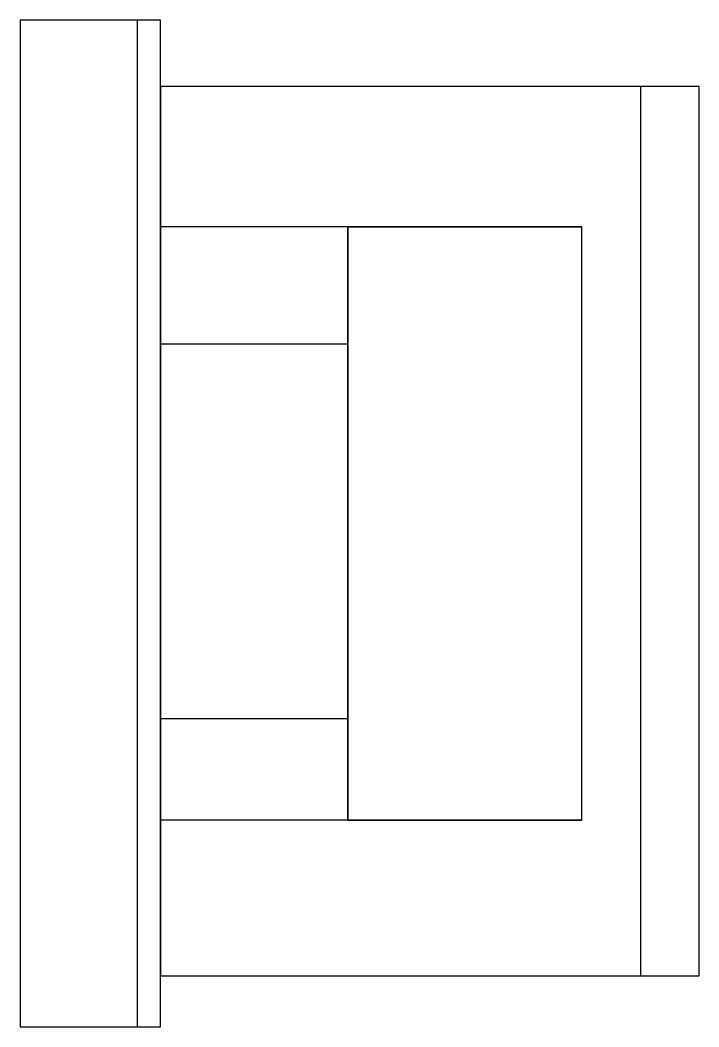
# Model space of a CAD drawing. Header units: millimetres. Extents: x 0 to 29, y 0 to 43.
import ezdxf

# ---------------------------------------------------------------- set-up
doc = ezdxf.new("R2010")
doc.units = ezdxf.units.MM
doc.layers.add('THIET BI DIEN', color=5, linetype='Continuous')

# ---------------------------------------------------------------- blocks, each defined once
blk = doc.blocks.new('TV-HBL2')
at = {"layer": 'THIET BI DIEN', "ltscale": 15}
for p, q in [((5, 21.5), (5, -21.5)), ((6, 18.666), (6, -19.334)), ((26.5, 18.666), (26.5, -19.334)), ((29, 18.666), (29, -19.334)), ((29, -19.334), (14, -19.334))]:
    blk.add_line(p, q, dxfattribs=at)
for points in [[(6, 21.5), (0, 21.5), (0, -21.5), (6, -21.5)], [(24, 12.666), (14, 12.666), (14, -12.666), (24, -12.666)], [(14, 7.666), (6, 7.666), (6, -8.334), (14, -8.334)]]:
    blk.add_lwpolyline(points, close=True, dxfattribs=at)
for points in [[(29, 18.666), (6, 18.666)], [(14, 12.666), (6, 12.666)], [(24, -12.666), (14, -12.666), (14, 12.666), (24, 12.666)], [(26.5, 12.666), (26.5, -12.666)], [(14, -12.666), (6, -12.666)], [(14, -19.334), (6, -19.334)]]:
    blk.add_lwpolyline(points, dxfattribs=at)

msp = doc.modelspace()

# ---------------------------------------------------------------- block references
msp.add_blockref('TV-HBL2', (0, 21.5))

doc.saveas('drawing.dxf')
